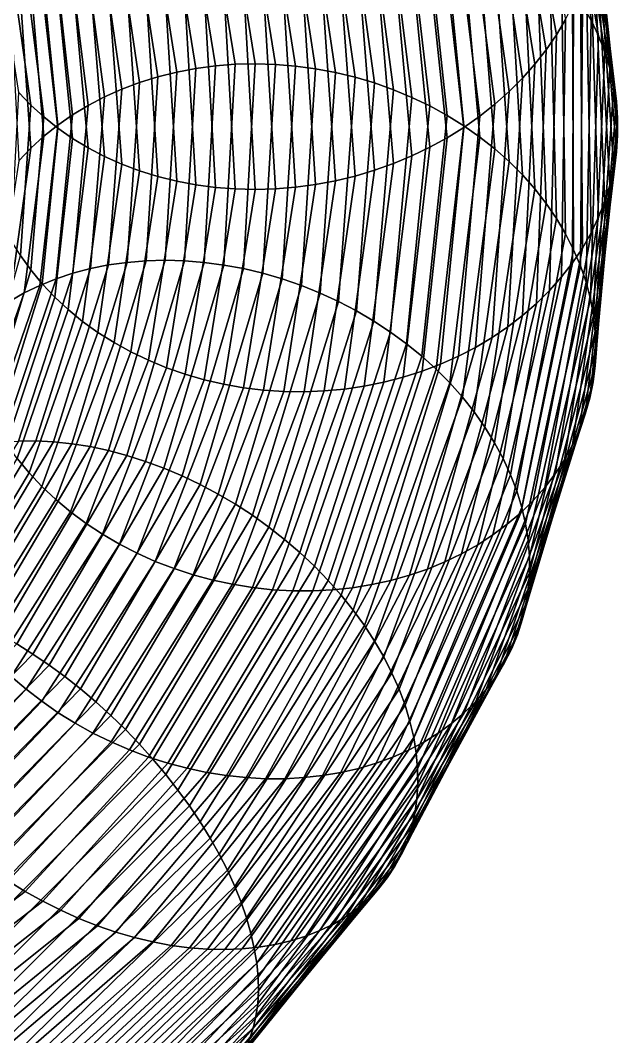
# Model space of a CAD drawing. Extents: x -10.2 to 12, y -11.5 to 11.5.
# Drawn here: x 8.25 to 12, y -5.71 to 0.67 of the extents above; entities that cross this region are included whole.
import ezdxf

# ---------------------------------------------------------------- set-up
doc = ezdxf.new("R2010")
doc.units = 0

msp = doc.modelspace()

# ---------------------------------------------------------------- linework, layer by layer
for points in [[(11.672767, 0.673281, 2.52281), (11.615473, 0.576367, 2.58139), (11.326717, 2.184733, 4.345155), (11.365637, 2.286959, 4.280798)], [(11.832217, 0.667188, -0.444792), (11.879385, 0.569155, -0.379437), (11.607046, 2.17964, 1.480647), (11.541799, 2.265012, 1.413112)], [(11.615473, 0.576367, 2.58139), (11.55117, 0.482206, 2.637116), (11.280467, 2.083643, 4.406377), (11.326717, 2.184733, 4.345155)], [(11.879385, 0.569155, -0.379437), (11.918986, 0.468831, -0.312554), (11.665317, 2.090565, 1.54976), (11.607046, 2.17964, 1.480647)], [(11.55117, 0.482206, 2.637116), (11.480117, 0.391178, 2.689765), (11.227072, 1.984094, 4.464218), (11.280467, 2.083643, 4.406377)], [(11.918986, 0.468831, -0.312554), (11.95086, 0.366619, -0.244412), (11.716378, 1.998146, 1.620174), (11.665317, 2.090565, 1.54976)], [(11.480117, 0.391178, 2.689765), (11.402599, 0.303649, 2.739123), (11.166748, 1.886487, 4.518444), (11.227072, 1.984094, 4.464218)], [(11.95086, 0.366619, -0.244412), (11.974878, 0.26293, -0.175287), (11.760024, 1.902756, 1.691605), (11.716378, 1.998146, 1.620174)], [(11.402599, 0.303649, 2.739123), (11.318929, 0.219972, 2.784993), (11.099737, 1.791216, 4.568838), (11.166748, 1.886487, 4.518444)], [(11.974878, 0.26293, -0.175287), (11.990944, 0.158183, -0.105455), (11.796078, 1.804778, 1.763765), (11.760024, 1.902756, 1.691605)], [(11.318929, 0.219972, 2.784993), (11.229444, 0.140483, 2.82719), (11.02631, 1.698664, 4.615196), (11.099737, 1.791216, 4.568838)], [(11.990944, 0.158183, -0.105455), (11.998993, 0.052798, -0.035199), (11.824396, 1.704608, 1.836364), (11.796078, 1.804778, 1.763765)], [(9.977949, 0.380298, -3.012077), (10.103609, 0.363479, -3.017842), (9.90484, 1.66221, -1.108153), (9.778328, 1.653842, -1.102574)], [(10.103609, 0.363479, -3.017842), (10.228347, 0.340122, -3.018996), (10.031736, 1.663885, -1.10927), (9.90484, 1.66221, -1.108153)], [(10.228347, 0.340122, -3.018996), (10.351662, 0.310321, -3.015535), (10.158504, 1.65886, -1.10592), (10.031736, 1.663885, -1.10927)], [(10.351662, 0.310321, -3.015535), (10.473056, 0.274196, -3.007471), (10.284634, 1.647156, -1.098117), (10.158504, 1.65886, -1.10592)], [(11.229444, 0.140483, 2.82719), (11.134504, 0.065503, 2.865543), (10.946761, 1.609204, 4.657332), (11.02631, 1.698664, 4.615196)], [(11.998993, 0.052798, -0.035199), (11.998993, -0.052798, 0.035199), (11.844863, 1.602649, 1.909109), (11.824396, 1.704608, 1.836364)], [(9.600505, 0.390982, -2.967441), (9.725889, 0.394077, -2.986826), (9.528487, 1.617187, -1.078138), (9.406164, 1.589049, -1.059379)], [(9.725889, 0.394077, -2.986826), (9.851873, 0.390511, -3.001724), (9.652708, 1.638814, -1.092556), (9.528487, 1.617187, -1.078138)], [(9.851873, 0.390511, -3.001724), (9.977949, 0.380298, -3.012077), (9.778328, 1.653842, -1.102574), (9.652708, 1.638814, -1.092556)], [(10.473056, 0.274196, -3.007471), (10.592041, 0.231892, -2.994839), (10.409617, 1.628819, -1.085893), (10.284634, 1.647156, -1.098117)], [(10.592041, 0.231892, -2.994839), (10.708137, 0.183581, -2.977689), (10.532951, 1.603923, -1.069296), (10.409617, 1.628819, -1.085893)], [(10.708137, 0.183581, -2.977689), (10.820878, 0.129456, -2.956089), (10.654139, 1.572569, -1.048393), (10.532951, 1.603923, -1.069296)], [(11.134504, 0.065503, 2.865543), (11.034492, -0.004666, 2.899898), (10.861411, 1.523196, 4.695075), (10.946761, 1.609204, 4.657332)], [(11.998993, -0.052798, 0.035199), (11.990944, -0.158183, 0.105455), (11.857397, 1.49931, 1.981708), (11.844863, 1.602649, 1.909109)], [(9.35355, 0.364886, -2.915544), (9.476225, 0.381239, -2.943648), (9.286232, 1.554512, -1.036354), (9.169174, 1.513715, -1.009156)], [(9.476225, 0.381239, -2.943648), (9.600505, 0.390982, -2.967441), (9.406164, 1.589049, -1.059379), (9.286232, 1.554512, -1.036354)], [(10.820878, 0.129456, -2.956089), (10.929809, 0.069735, -2.930127), (10.772694, 1.534883, -1.023269), (10.654139, 1.572569, -1.048393)], [(10.929809, 0.069735, -2.930127), (11.034491, 0.004659, -2.899908), (10.888136, 1.491016, -0.994025), (10.772694, 1.534883, -1.023269)], [(9.232973, 0.341989, -2.88324), (9.35355, 0.364886, -2.915544), (9.169174, 1.513715, -1.009156), (9.055462, 1.466823, -0.977895)], [(11.034492, -0.004666, 2.899898), (10.929809, -0.069742, 2.930118), (10.770604, 1.440986, 4.728275), (10.861411, 1.523196, 4.695075)], [(11.034491, 0.004659, -2.899908), (11.134504, -0.065511, -2.865552), (11.000003, 1.441146, -0.960778), (10.888136, 1.491016, -0.994025)], [(11.990944, -0.158183, 0.105455), (11.974878, -0.26293, 0.175287), (11.861947, 1.395009, 2.053868), (11.857397, 1.49931, 1.981708)], [(9.000047, 0.276959, -2.806572), (9.11498, 0.312641, -2.846867), (8.945553, 1.414025, -0.942696), (8.83989, 1.355533, -0.903701)], [(9.11498, 0.312641, -2.846867), (9.232973, 0.341989, -2.88324), (9.055462, 1.466823, -0.977895), (8.945553, 1.414025, -0.942696)], [(10.929809, -0.069742, 2.930118), (10.820878, -0.129463, 2.95608), (10.674706, 1.362905, 4.756798), (10.770604, 1.440986, 4.728275)], [(11.134504, -0.065511, -2.865552), (11.229444, -0.140491, -2.827199), (11.107843, 1.385472, -0.923662), (11.000003, 1.441146, -0.960778)], [(8.888635, 0.235088, -2.762517), (9.000047, 0.276959, -2.806572), (8.83989, 1.355533, -0.903701), (8.738899, 1.291583, -0.861068)], [(10.820878, -0.129463, 2.95608), (10.708137, -0.183588, 2.97768), (10.574102, 1.289269, 4.780528), (10.674706, 1.362905, 4.756798)], [(11.229444, -0.140491, -2.827199), (11.318929, -0.219979, -2.785002), (11.211222, 1.32422, -0.882827), (11.107843, 1.385472, -0.923662)], [(11.974878, -0.26293, 0.175287), (11.95086, -0.366619, 0.244412), (11.858496, 1.290165, 2.125299), (11.861947, 1.395009, 2.053868)], [(8.781194, 0.187195, -2.714879), (8.888635, 0.235088, -2.762517), (8.738899, 1.291583, -0.861068), (8.642985, 1.222432, -0.814967)], [(10.708137, -0.183588, 2.97768), (10.592041, -0.231899, 2.99483), (10.469198, 1.220373, 4.799369), (10.574102, 1.289269, 4.780528)], [(11.318929, -0.219979, -2.785002), (11.402599, -0.303657, -2.739132), (11.309724, 1.257635, -0.838438), (11.211222, 1.32422, -0.882827)], [(11.95086, -0.366619, 0.244412), (11.918986, -0.468831, 0.312554), (11.847057, 1.1852, 2.195713), (11.858496, 1.290165, 2.125299)], [(8.678157, 0.133475, -2.66385), (8.781194, 0.187195, -2.714879), (8.642985, 1.222432, -0.814967), (8.552536, 1.148359, -0.765585)], [(10.592041, -0.231899, 2.99483), (10.473056, -0.274203, 3.007462), (10.360416, 1.156494, 4.813247), (10.469198, 1.220373, 4.799369)], [(11.402599, -0.303657, -2.739132), (11.480116, -0.391186, -2.689774), (11.402952, 1.185987, -0.790672), (11.309724, 1.257635, -0.838438)], [(8.318038, 0.135025, 2.430112), (8.242829, 0.214205, 2.365453), (8.096096, 1.155496, 4.107923), (8.183483, 1.09698, 4.178958)], [(8.579938, 0.074143, -2.609636), (8.678157, 0.133475, -2.66385), (8.552536, 1.148359, -0.765585), (8.467915, 1.069661, -0.71312)], [(10.473056, -0.274203, 3.007462), (10.351661, -0.310327, 3.015525), (10.248195, 1.09789, 4.822106), (10.360416, 1.156494, 4.813247)], [(11.480116, -0.391186, -2.689774), (11.55117, -0.482214, -2.637125), (11.490531, 1.109562, -0.739722), (11.402952, 1.185987, -0.790672)], [(11.918986, -0.468831, 0.312554), (11.879385, -0.569155, 0.379437), (11.827676, 1.080537, 2.264826), (11.847057, 1.1852, 2.195713)], [(8.399515, 0.060376, 2.492526), (8.318038, 0.135025, 2.430112), (8.183483, 1.09698, 4.178958), (8.276196, 1.043979, 4.247528)], [(10.351661, -0.310327, 3.015525), (10.228347, -0.340128, 3.018987), (10.132985, 1.044798, 4.825908), (10.248195, 1.09789, 4.822106)], [(11.55117, -0.482214, -2.637125), (11.615473, -0.576375, -2.581399), (11.572108, 1.02867, -0.685795), (11.490531, 1.109562, -0.739722)], [(8.486932, -0.009442, 2.552445), (8.399515, 0.060376, 2.492526), (8.276196, 1.043979, 4.247528), (8.373861, 0.996706, 4.313355)], [(8.486932, 0.009437, -2.552454), (8.579938, 0.074143, -2.609636), (8.467915, 1.069661, -0.71312), (8.389463, 0.986657, -0.657783)], [(10.228347, -0.340128, 3.018987), (10.103608, -0.363485, 3.017833), (10.015251, 0.99743, 4.824641), (10.132985, 1.044798, 4.825908)], [(11.615473, -0.576375, -2.581399), (11.672766, -0.673289, -2.522819), (11.647355, 0.943636, -0.629105), (11.572108, 1.02867, -0.685795)], [(11.879385, -0.569155, 0.379437), (11.832217, -0.667188, 0.444792), (11.800431, 0.976598, 2.332361), (11.827676, 1.080537, 2.264826)], [(8.399515, -0.06038, -2.492535), (8.486932, 0.009437, -2.552454), (8.389463, 0.986657, -0.657783), (8.317496, 0.899679, -0.599798)], [(8.579938, -0.074148, 2.609627), (8.486932, -0.009442, 2.552445), (8.373861, 0.996706, 4.313355), (8.476086, 0.955352, 4.376176)], [(10.103608, -0.363485, 3.017833), (9.977948, -0.380304, 3.012068), (9.895467, 0.955977, 4.818307), (10.015251, 0.99743, 4.824641)], [(11.832217, -0.667188, 0.444792), (11.777671, -0.762534, 0.508356), (11.765432, 0.873801, 2.398044), (11.800431, 0.976598, 2.332361)], [(8.318038, -0.135029, -2.430121), (8.399515, -0.06038, -2.492535), (8.317496, 0.899679, -0.599798), (8.252304, 0.809079, -0.539398)], [(8.678157, -0.13348, 2.663841), (8.579938, -0.074148, 2.609627), (8.476086, 0.955352, 4.376176), (8.582458, 0.920082, 4.435738)], [(8.781194, -0.187201, 2.71487), (8.678157, -0.13348, 2.663841), (8.582458, 0.920082, 4.435738), (8.69255, 0.891039, 4.491799)], [(9.851873, -0.390517, 3.001715), (9.725889, -0.394083, 2.986817), (9.651686, 0.891462, 4.790565), (9.774116, 0.920607, 4.806933)], [(9.977948, -0.380304, 3.012068), (9.851873, -0.390517, 3.001715), (9.774116, 0.920607, 4.806933), (9.895467, 0.955977, 4.818307)], [(11.672766, -0.673289, -2.522819), (11.72282, -0.772567, -2.461622), (11.715968, 0.854802, -0.569883), (11.647355, 0.943636, -0.629105)], [(8.888635, -0.235093, 2.762508), (8.781194, -0.187201, 2.71487), (8.69255, 0.891039, 4.491799), (8.805917, 0.86834, 4.544135)], [(9.000046, -0.276964, 2.806563), (8.888635, -0.235093, 2.762508), (8.805917, 0.86834, 4.544135), (8.922105, 0.852076, 4.592535)], [(9.11498, -0.312646, 2.846858), (9.000046, -0.276964, 2.806563), (8.922105, 0.852076, 4.592535), (9.040644, 0.842313, 4.636804)], [(9.232972, -0.341994, 2.883231), (9.11498, -0.312646, 2.846858), (9.040644, 0.842313, 4.636804), (9.161057, 0.83909, 4.676764)], [(9.353549, -0.364891, 2.915535), (9.232972, -0.341994, 2.883231), (9.161057, 0.83909, 4.676764), (9.28286, 0.842419, 4.712254)], [(9.476225, -0.381245, 2.943639), (9.353549, -0.364891, 2.915535), (9.28286, 0.842419, 4.712254), (9.405562, 0.852289, 4.74313)], [(9.600505, -0.390988, 2.967432), (9.476225, -0.381245, 2.943639), (9.405562, 0.852289, 4.74313), (9.528669, 0.868658, 4.769269)], [(9.725889, -0.394083, 2.986817), (9.600505, -0.390988, 2.967432), (9.528669, 0.868658, 4.769269), (9.651686, 0.891462, 4.790565)], [(11.777671, -0.762534, 0.508356), (11.715967, -0.85481, 0.569873), (11.72282, 0.772559, 2.461613), (11.765432, 0.873801, 2.398044)], [(11.72282, -0.772567, -2.461622), (11.765432, -0.873809, -2.398053), (11.777672, 0.762527, -0.508366), (11.715968, 0.854802, -0.569883)], [(8.242829, -0.214209, -2.365462), (8.318038, -0.135029, -2.430121), (8.252304, 0.809079, -0.539398), (8.19415, 0.715221, -0.476826)], [(11.715967, -0.85481, 0.569873), (11.647354, -0.943644, 0.629096), (11.672767, 0.673281, 2.52281), (11.72282, 0.772559, 2.461613)], [(11.765432, -0.873809, -2.398053), (11.80043, -0.976606, -2.33237), (11.832218, 0.66718, -0.444801), (11.777672, 0.762527, -0.508366)], [(11.647354, -0.943644, 0.629096), (11.572107, -1.028678, 0.685785), (11.615473, 0.576367, 2.58139), (11.672767, 0.673281, 2.52281)], [(11.80043, -0.976606, -2.33237), (11.827675, -1.080545, -2.264835), (11.879386, 0.569148, -0.379446), (11.832218, 0.66718, -0.444801)], [(11.572107, -1.028678, 0.685785), (11.49053, -1.10957, 0.739713), (11.55117, 0.482206, 2.637116), (11.615473, 0.576367, 2.58139)], [(11.827675, -1.080545, -2.264835), (11.847056, -1.185208, -2.195722), (11.918987, 0.468823, -0.312563), (11.879386, 0.569148, -0.379446)], [(11.49053, -1.10957, 0.739713), (11.402951, -1.185994, 0.790663), (11.480117, 0.391178, 2.689765), (11.55117, 0.482206, 2.637116)], [(11.847056, -1.185208, -2.195722), (11.858495, -1.290173, -2.125308), (11.95086, 0.366611, -0.244422), (11.918987, 0.468823, -0.312563)], [(9.405561, -0.852295, -4.743138), (9.528668, -0.868664, -4.769277), (9.600505, 0.390982, -2.967441), (9.476225, 0.381239, -2.943648)], [(9.528668, -0.868664, -4.769277), (9.651685, -0.891468, -4.790574), (9.725889, 0.394077, -2.986826), (9.600505, 0.390982, -2.967441)], [(9.651685, -0.891468, -4.790574), (9.774115, -0.920613, -4.806942), (9.851873, 0.390511, -3.001724), (9.725889, 0.394077, -2.986826)], [(9.774115, -0.920613, -4.806942), (9.895466, -0.955984, -4.818315), (9.977949, 0.380298, -3.012077), (9.851873, 0.390511, -3.001724)], [(11.402951, -1.185994, 0.790663), (11.309723, -1.257643, 0.838428), (11.402599, 0.303649, 2.739123), (11.480117, 0.391178, 2.689765)], [(9.040643, -0.842318, -4.636812), (9.161056, -0.839095, -4.676772), (9.232973, 0.341989, -2.88324), (9.11498, 0.312641, -2.846867)], [(9.161056, -0.839095, -4.676772), (9.282859, -0.842425, -4.712262), (9.35355, 0.364886, -2.915544), (9.232973, 0.341989, -2.88324)], [(9.282859, -0.842425, -4.712262), (9.405561, -0.852295, -4.743138), (9.476225, 0.381239, -2.943648), (9.35355, 0.364886, -2.915544)], [(9.895466, -0.955984, -4.818315), (10.01525, -0.997436, -4.824649), (10.103609, 0.363479, -3.017842), (9.977949, 0.380298, -3.012077)], [(10.01525, -0.997436, -4.824649), (10.132984, -1.044805, -4.825917), (10.228347, 0.340122, -3.018996), (10.103609, 0.363479, -3.017842)], [(10.132984, -1.044805, -4.825917), (10.248193, -1.097897, -4.822114), (10.351662, 0.310321, -3.015535), (10.228347, 0.340122, -3.018996)], [(11.858495, -1.290173, -2.125308), (11.861946, -1.395017, -2.053877), (11.974878, 0.262922, -0.175296), (11.95086, 0.366611, -0.244422)], [(8.805916, -0.868345, -4.544143), (8.922104, -0.852081, -4.592543), (9.000047, 0.276959, -2.806572), (8.888635, 0.235088, -2.762517)], [(8.922104, -0.852081, -4.592543), (9.040643, -0.842318, -4.636812), (9.11498, 0.312641, -2.846867), (9.000047, 0.276959, -2.806572)], [(10.248193, -1.097897, -4.822114), (10.360415, -1.156501, -4.813256), (10.473056, 0.274196, -3.007471), (10.351662, 0.310321, -3.015535)], [(10.360415, -1.156501, -4.813256), (10.469197, -1.22038, -4.799378), (10.592041, 0.231892, -2.994839), (10.473056, 0.274196, -3.007471)], [(11.309723, -1.257643, 0.838428), (11.211221, -1.324227, 0.882818), (11.318929, 0.219972, 2.784993), (11.402599, 0.303649, 2.739123)], [(11.861946, -1.395017, -2.053877), (11.857395, -1.499318, -1.981717), (11.990944, 0.158175, -0.105464), (11.974878, 0.262922, -0.175296)], [(8.252303, -0.809084, 0.539389), (8.194149, -0.715225, 0.476817), (8.242829, 0.214205, 2.365453), (8.318038, 0.135025, 2.430112)], [(8.692549, -0.891044, -4.491807), (8.805916, -0.868345, -4.544143), (8.888635, 0.235088, -2.762517), (8.781194, 0.187195, -2.714879)], [(10.469197, -1.22038, -4.799378), (10.574101, -1.289276, -4.780536), (10.708137, 0.183581, -2.977689), (10.592041, 0.231892, -2.994839)], [(11.211221, -1.324227, 0.882818), (11.107842, -1.385479, 0.923653), (11.229444, 0.140483, 2.82719), (11.318929, 0.219972, 2.784993)], [(8.317495, -0.899684, 0.599789), (8.252303, -0.809084, 0.539389), (8.318038, 0.135025, 2.430112), (8.399515, 0.060376, 2.492526)], [(8.476085, -0.955357, -4.376184), (8.582457, -0.920087, -4.435746), (8.678157, 0.133475, -2.66385), (8.579938, 0.074143, -2.609636)], [(8.582457, -0.920087, -4.435746), (8.692549, -0.891044, -4.491807), (8.781194, 0.187195, -2.714879), (8.678157, 0.133475, -2.66385)], [(10.574101, -1.289276, -4.780536), (10.674704, -1.362913, -4.756806), (10.820878, 0.129456, -2.956089), (10.708137, 0.183581, -2.977689)], [(10.674704, -1.362913, -4.756806), (10.770603, -1.440993, -4.728284), (10.929809, 0.069735, -2.930127), (10.820878, 0.129456, -2.956089)], [(11.107842, -1.385479, 0.923653), (11.000002, -1.441153, 0.960768), (11.134504, 0.065503, 2.865543), (11.229444, 0.140483, 2.82719)], [(11.857395, -1.499318, -1.981717), (11.844861, -1.602657, -1.909118), (11.998993, 0.05279, -0.035208), (11.990944, 0.158175, -0.105464)], [(8.37386, -0.996711, -4.313363), (8.476085, -0.955357, -4.376184), (8.579938, 0.074143, -2.609636), (8.486932, 0.009437, -2.552454)], [(10.770603, -1.440993, -4.728284), (10.861409, -1.523203, -4.695084), (11.034491, 0.004659, -2.899908), (10.929809, 0.069735, -2.930127)], [(11.000002, -1.441153, 0.960768), (10.888135, -1.491023, 0.994015), (11.034492, -0.004666, 2.899898), (11.134504, 0.065503, 2.865543)], [(8.276195, -1.043984, -4.247535), (8.37386, -0.996711, -4.313363), (8.486932, 0.009437, -2.552454), (8.399515, -0.06038, -2.492535)], [(8.389462, -0.986661, 0.657774), (8.317495, -0.899684, 0.599789), (8.399515, 0.060376, 2.492526), (8.486932, -0.009442, 2.552445)], [(10.861409, -1.523203, -4.695084), (10.946759, -1.609211, -4.65734), (11.134504, -0.065511, -2.865552), (11.034491, 0.004659, -2.899908)], [(11.844861, -1.602657, -1.909118), (11.824394, -1.704616, -1.836372), (11.998993, -0.052806, 0.03519), (11.998993, 0.05279, -0.035208)], [(8.183482, -1.096985, -4.178966), (8.276195, -1.043984, -4.247535), (8.399515, -0.06038, -2.492535), (8.318038, -0.135029, -2.430121)], [(8.467914, -1.069666, 0.713111), (8.389462, -0.986661, 0.657774), (8.486932, -0.009442, 2.552445), (8.579938, -0.074148, 2.609627)], [(10.888135, -1.491023, 0.994015), (10.772692, -1.53489, 1.02326), (10.929809, -0.069742, 2.930118), (11.034492, -0.004666, 2.899898)], [(11.824394, -1.704616, -1.836372), (11.796076, -1.804786, -1.763774), (11.990944, -0.158191, 0.105446), (11.998993, -0.052806, 0.03519)], [(8.552535, -1.148363, 0.765576), (8.467914, -1.069666, 0.713111), (8.579938, -0.074148, 2.609627), (8.678157, -0.13348, 2.663841)], [(10.772692, -1.53489, 1.02326), (10.654138, -1.572576, 1.048384), (10.820878, -0.129463, 2.95608), (10.929809, -0.069742, 2.930118)], [(10.946759, -1.609211, -4.65734), (11.026308, -1.698671, -4.615204), (11.229444, -0.140491, -2.827199), (11.134504, -0.065511, -2.865552)], [(8.096095, -1.155501, -4.10793), (8.183482, -1.096985, -4.178966), (8.318038, -0.135029, -2.430121), (8.242829, -0.214209, -2.365462)], [(8.642984, -1.222437, 0.814958), (8.552535, -1.148363, 0.765576), (8.678157, -0.13348, 2.663841), (8.781194, -0.187201, 2.71487)], [(8.738898, -1.291588, 0.861059), (8.642984, -1.222437, 0.814958), (8.781194, -0.187201, 2.71487), (8.888635, -0.235093, 2.762508)], [(10.53295, -1.60393, 1.069287), (10.409616, -1.628825, 1.085884), (10.592041, -0.231899, 2.99483), (10.708137, -0.183588, 2.97768)], [(10.654138, -1.572576, 1.048384), (10.53295, -1.60393, 1.069287), (10.708137, -0.183588, 2.97768), (10.820878, -0.129463, 2.95608)], [(11.026308, -1.698671, -4.615204), (11.099735, -1.791223, -4.568846), (11.318929, -0.219979, -2.785002), (11.229444, -0.140491, -2.827199)], [(11.796076, -1.804786, -1.763774), (11.760022, -1.902764, -1.691613), (11.974878, -0.262938, 0.175277), (11.990944, -0.158191, 0.105446)], [(8.839889, -1.355538, 0.903692), (8.738898, -1.291588, 0.861059), (8.888635, -0.235093, 2.762508), (9.000046, -0.276964, 2.806563)], [(10.409616, -1.628825, 1.085884), (10.284632, -1.647162, 1.098108), (10.473056, -0.274203, 3.007462), (10.592041, -0.231899, 2.99483)], [(11.099735, -1.791223, -4.568846), (11.166746, -1.886495, -4.518452), (11.402599, -0.303657, -2.739132), (11.318929, -0.219979, -2.785002)], [(8.945552, -1.41403, 0.942687), (8.839889, -1.355538, 0.903692), (9.000046, -0.276964, 2.806563), (9.11498, -0.312646, 2.846858)], [(9.055461, -1.466828, 0.977886), (8.945552, -1.41403, 0.942687), (9.11498, -0.312646, 2.846858), (9.232972, -0.341994, 2.883231)], [(10.158502, -1.658866, 1.105911), (10.031735, -1.663891, 1.109261), (10.228347, -0.340128, 3.018987), (10.351661, -0.310327, 3.015525)], [(10.284632, -1.647162, 1.098108), (10.158502, -1.658866, 1.105911), (10.351661, -0.310327, 3.015525), (10.473056, -0.274203, 3.007462)], [(11.166746, -1.886495, -4.518452), (11.22707, -1.984101, -4.464226), (11.480116, -0.391186, -2.689774), (11.402599, -0.303657, -2.739132)], [(11.760022, -1.902764, -1.691613), (11.716376, -1.998154, -1.620182), (11.950859, -0.366627, 0.244403), (11.974878, -0.262938, 0.175277)], [(9.169173, -1.51372, 1.009147), (9.055461, -1.466828, 0.977886), (9.232972, -0.341994, 2.883231), (9.353549, -0.364891, 2.915535)], [(9.286231, -1.554517, 1.036345), (9.169173, -1.51372, 1.009147), (9.353549, -0.364891, 2.915535), (9.476225, -0.381245, 2.943639)], [(9.406162, -1.589054, 1.059369), (9.286231, -1.554517, 1.036345), (9.476225, -0.381245, 2.943639), (9.600505, -0.390988, 2.967432)], [(9.778326, -1.653847, 1.102565), (9.652707, -1.63882, 1.092546), (9.851873, -0.390517, 3.001715), (9.977948, -0.380304, 3.012068)], [(9.904839, -1.662216, 1.108144), (9.778326, -1.653847, 1.102565), (9.977948, -0.380304, 3.012068), (10.103608, -0.363485, 3.017833)], [(10.031735, -1.663891, 1.109261), (9.904839, -1.662216, 1.108144), (10.103608, -0.363485, 3.017833), (10.228347, -0.340128, 3.018987)], [(11.716376, -1.998154, -1.620182), (11.665315, -2.090572, -1.549769), (11.918986, -0.468839, 0.312545), (11.950859, -0.366627, 0.244403)], [(9.528485, -1.617193, 1.078129), (9.406162, -1.589054, 1.059369), (9.600505, -0.390988, 2.967432), (9.725889, -0.394083, 2.986817)], [(9.652707, -1.63882, 1.092546), (9.528485, -1.617193, 1.078129), (9.725889, -0.394083, 2.986817), (9.851873, -0.390517, 3.001715)], [(11.22707, -1.984101, -4.464226), (11.280465, -2.08365, -4.406385), (11.55117, -0.482214, -2.637125), (11.480116, -0.391186, -2.689774)], [(11.280465, -2.08365, -4.406385), (11.326715, -2.184741, -4.345163), (11.615473, -0.576375, -2.581399), (11.55117, -0.482214, -2.637125)], [(11.665315, -2.090572, -1.549769), (11.607044, -2.179647, -1.480655), (11.879385, -0.569163, 0.379428), (11.918986, -0.468839, 0.312545)], [(11.607044, -2.179647, -1.480655), (11.541797, -2.26502, -1.413121), (11.832217, -0.667196, 0.444783), (11.879385, -0.569163, 0.379428)], [(11.326715, -2.184741, -4.345163), (11.365634, -2.286967, -4.280806), (11.672766, -0.673289, -2.522819), (11.615473, -0.576375, -2.581399)], [(11.365634, -2.286967, -4.280806), (11.397066, -2.389915, -4.213573), (11.72282, -0.772567, -2.461622), (11.672766, -0.673289, -2.522819)], [(11.541797, -2.26502, -1.413121), (11.469837, -2.346347, -1.347437), (11.777671, -0.762542, 0.508347), (11.832217, -0.667196, 0.444783)], [(11.469837, -2.346347, -1.347437), (11.391455, -2.4233, -1.283868), (11.715966, -0.854818, 0.569864), (11.777671, -0.762542, 0.508347)], [(8.050755, -1.797769, -1.252955), (8.004399, -1.697459, -1.315369), (8.252303, -0.809088, 0.53938), (8.317494, -0.899688, 0.59978)], [(11.397066, -2.389915, -4.213573), (11.420884, -2.493172, -4.143736), (11.765432, -0.873809, -2.398053), (11.72282, -0.772567, -2.461622)], [(8.240195, -1.973717, -5.942088), (8.349509, -1.972902, -6.006558), (8.692549, -0.891044, -4.491807), (8.582457, -0.920087, -4.435746)], [(8.349509, -1.972902, -6.006558), (8.4611, -1.978514, -6.066744), (8.805916, -0.868345, -4.544143), (8.692549, -0.891044, -4.491807)], [(8.4611, -1.978514, -6.066744), (8.574521, -1.990531, -6.122404), (8.922104, -0.852081, -4.592543), (8.805916, -0.868345, -4.544143)], [(8.574521, -1.990531, -6.122404), (8.689313, -2.008904, -6.173313), (9.040643, -0.842318, -4.636812), (8.922104, -0.852081, -4.592543)], [(8.689313, -2.008904, -6.173313), (8.805015, -2.03356, -6.219267), (9.161056, -0.839095, -4.676772), (9.040643, -0.842318, -4.636812)], [(8.805015, -2.03356, -6.219267), (8.92116, -2.064399, -6.260079), (9.282859, -0.842425, -4.712262), (9.161056, -0.839095, -4.676772)], [(8.92116, -2.064399, -6.260079), (9.037282, -2.101298, -6.295587), (9.405561, -0.852295, -4.743138), (9.282859, -0.842425, -4.712262)], [(9.037282, -2.101298, -6.295587), (9.152913, -2.144106, -6.325647), (9.528668, -0.868664, -4.769277), (9.405561, -0.852295, -4.743138)], [(9.152913, -2.144106, -6.325647), (9.267586, -2.192653, -6.350138), (9.651685, -0.891468, -4.790574), (9.528668, -0.868664, -4.769277)], [(9.267586, -2.192653, -6.350138), (9.380841, -2.246742, -6.368961), (9.774115, -0.920613, -4.806942), (9.651685, -0.891468, -4.790574)], [(11.391455, -2.4233, -1.283868), (11.306966, -2.49557, -1.222671), (11.647353, -0.943652, 0.629087), (11.715966, -0.854818, 0.569864)], [(11.420884, -2.493172, -4.143736), (11.436992, -2.596321, -4.071574), (11.80043, -0.976606, -2.33237), (11.765432, -0.873809, -2.398053)], [(8.030152, -1.994591, -5.801349), (8.1336, -1.980956, -5.873593), (8.476085, -0.955357, -4.376184), (8.37386, -0.996711, -4.313363)], [(8.104456, -1.895915, -1.193036), (8.050755, -1.797769, -1.252955), (8.317494, -0.899688, 0.59978), (8.389461, -0.986666, 0.657765)], [(8.1336, -1.980956, -5.873593), (8.240195, -1.973717, -5.942088), (8.582457, -0.920087, -4.435746), (8.476085, -0.955357, -4.376184)], [(9.380841, -2.246742, -6.368961), (9.492221, -2.306156, -6.38204), (9.895466, -0.955984, -4.818315), (9.774115, -0.920613, -4.806942)], [(9.492221, -2.306156, -6.38204), (9.601277, -2.370655, -6.389324), (10.01525, -0.997436, -4.824649), (9.895466, -0.955984, -4.818315)], [(11.306966, -2.49557, -1.222671), (11.216709, -2.562866, -1.164091), (11.572106, -1.028686, 0.685776), (11.647353, -0.943652, 0.629087)], [(7.930268, -2.014565, -5.725647), (8.030152, -1.994591, -5.801349), (8.37386, -0.996711, -4.313363), (8.276195, -1.043984, -4.247535)], [(8.165285, -1.9915, -1.135855), (8.104456, -1.895915, -1.193036), (8.389461, -0.986666, 0.657765), (8.467913, -1.069671, 0.713101)], [(9.601277, -2.370655, -6.389324), (9.707571, -2.439981, -6.390782), (10.132984, -1.044805, -4.825917), (10.01525, -0.997436, -4.824649)], [(11.436992, -2.596321, -4.071574), (11.445324, -2.698948, -3.997379), (11.827675, -1.080545, -2.264835), (11.80043, -0.976606, -2.33237)], [(7.83435, -2.040799, -5.646793), (7.930268, -2.014565, -5.725647), (8.276195, -1.043984, -4.247535), (8.183482, -1.096985, -4.178966)], [(8.232998, -2.084141, -1.08164), (8.165285, -1.9915, -1.135855), (8.467913, -1.069671, 0.713101), (8.552534, -1.148368, 0.765566)], [(9.707571, -2.439981, -6.390782), (9.810675, -2.513853, -6.386409), (10.248193, -1.097897, -4.822114), (10.132984, -1.044805, -4.825917)], [(11.216709, -2.562866, -1.164091), (11.121048, -2.624916, -1.108365), (11.490529, -1.109577, 0.739704), (11.572106, -1.028686, 0.685776)], [(11.445324, -2.698948, -3.997379), (11.445849, -2.800638, -3.92145), (11.847056, -1.185208, -2.195722), (11.827675, -1.080545, -2.264835)], [(9.810675, -2.513853, -6.386409), (9.910173, -2.591974, -6.376222), (10.360415, -1.156501, -4.813256), (10.248193, -1.097897, -4.822114)], [(11.121048, -2.624916, -1.108365), (11.02037, -2.681471, -1.055717), (11.40295, -1.186001, 0.790653), (11.490529, -1.109577, 0.739704)], [(8.307321, -2.173465, -1.030611), (8.232998, -2.084141, -1.08164), (8.552534, -1.148368, 0.765566), (8.642983, -1.222442, 0.814949)], [(9.910173, -2.591974, -6.376222), (10.005665, -2.67403, -6.360262), (10.469197, -1.22038, -4.799378), (10.360415, -1.156501, -4.813256)], [(11.02037, -2.681471, -1.055717), (10.915078, -2.732303, -1.006358), (11.309721, -1.25765, 0.838419), (11.40295, -1.186001, 0.790653)], [(11.445849, -2.800638, -3.92145), (11.438563, -2.900984, -3.844091), (11.858495, -1.290173, -2.125308), (11.847056, -1.185208, -2.195722)], [(8.387955, -2.259111, -0.982973), (8.307321, -2.173465, -1.030611), (8.642983, -1.222442, 0.814949), (8.738896, -1.291593, 0.861049)], [(10.005665, -2.67403, -6.360262), (10.096766, -2.75969, -6.338594), (10.574101, -1.289276, -4.780536), (10.469197, -1.22038, -4.799378)], [(10.915078, -2.732303, -1.006358), (10.805597, -2.777208, -0.960488), (11.211219, -1.324234, 0.882809), (11.309721, -1.25765, 0.838419)], [(8.474577, -2.340735, -0.938918), (8.387955, -2.259111, -0.982973), (8.738896, -1.291593, 0.861049), (8.839888, -1.355543, 0.903683)], [(10.096766, -2.75969, -6.338594), (10.183109, -2.848609, -6.311305), (10.674704, -1.362913, -4.756806), (10.574101, -1.289276, -4.780536)], [(10.805597, -2.777208, -0.960488), (10.692367, -2.816004, -0.918292), (11.10784, -1.385486, 0.923644), (11.211219, -1.324234, 0.882809)], [(11.438563, -2.900984, -3.844091), (11.423496, -2.99958, -3.765616), (11.861946, -1.395017, -2.053877), (11.858495, -1.290173, -2.125308)], [(8.566836, -2.418008, -0.898623), (8.474577, -2.340735, -0.938918), (8.839888, -1.355543, 0.903683), (8.945551, -1.414035, 0.942678)], [(10.183109, -2.848609, -6.311305), (10.264347, -2.94043, -6.278504), (10.770603, -1.440993, -4.728284), (10.674704, -1.362913, -4.756806)], [(10.692367, -2.816004, -0.918292), (10.575846, -2.848536, -0.879938), (11, -1.44116, 0.960759), (11.10784, -1.385486, 0.923644)], [(11.423496, -2.99958, -3.765616), (11.400708, -3.096029, -3.686339), (11.857395, -1.499318, -1.981717), (11.861946, -1.395017, -2.053877)], [(8.664361, -2.490619, -0.86225), (8.566836, -2.418008, -0.898623), (8.945551, -1.414035, 0.942678), (9.05546, -1.466834, 0.977876)], [(8.766761, -2.558275, -0.829947), (8.664361, -2.490619, -0.86225), (9.05546, -1.466834, 0.977876), (9.169172, -1.513726, 1.009138)], [(10.264347, -2.94043, -6.278504), (10.340153, -3.034782, -6.240325), (10.861409, -1.523203, -4.695084), (10.770603, -1.440993, -4.728284)], [(10.575846, -2.848536, -0.879938), (10.456501, -2.874672, -0.845583), (10.888133, -1.49103, 0.994006), (11, -1.44116, 0.960759)], [(8.873621, -2.620705, -0.801842), (8.766761, -2.558275, -0.829947), (9.169172, -1.513726, 1.009138), (9.286229, -1.554522, 1.036335)], [(10.456501, -2.874672, -0.845583), (10.334814, -2.894307, -0.815363), (10.772691, -1.534897, 1.023251), (10.888133, -1.49103, 0.994006)], [(10.340153, -3.034782, -6.240325), (10.410221, -3.131286, -6.19692), (10.946759, -1.609211, -4.65734), (10.861409, -1.523203, -4.695084)], [(11.400708, -3.096029, -3.686339), (11.370292, -3.189944, -3.60658), (11.844861, -1.602657, -1.909118), (11.857395, -1.499318, -1.981717)], [(8.984513, -2.677657, -0.778049), (8.873621, -2.620705, -0.801842), (9.286229, -1.554522, 1.036335), (9.406161, -1.58906, 1.05936)], [(9.09899, -2.728901, -0.758665), (8.984513, -2.677657, -0.778049), (9.406161, -1.58906, 1.05936), (9.528484, -1.617198, 1.078119)], [(10.211274, -2.907362, -0.789401), (10.086379, -2.913785, -0.767802), (10.532948, -1.603936, 1.069277), (10.654136, -1.572583, 1.048375)], [(10.334814, -2.894307, -0.815363), (10.211274, -2.907362, -0.789401), (10.654136, -1.572583, 1.048375), (10.772691, -1.534897, 1.023251)], [(9.21659, -2.774231, -0.743766), (9.09899, -2.728901, -0.758665), (9.528484, -1.617198, 1.078119), (9.652705, -1.638825, 1.092537)], [(9.33684, -2.813464, -0.733413), (9.21659, -2.774231, -0.743766), (9.652705, -1.638825, 1.092537), (9.778325, -1.653853, 1.102556)], [(9.459256, -2.846444, -0.727648), (9.33684, -2.813464, -0.733413), (9.778325, -1.653853, 1.102556), (9.904837, -1.662222, 1.108135)], [(9.834539, -2.906656, -0.738019), (9.708607, -2.893134, -0.729956), (10.158501, -1.658873, 1.105902), (10.28463, -1.647169, 1.098099)], [(9.960632, -2.913549, -0.750651), (9.834539, -2.906656, -0.738019), (10.28463, -1.647169, 1.098099), (10.409614, -1.628832, 1.085874)], [(10.086379, -2.913785, -0.767802), (9.960632, -2.913549, -0.750651), (10.409614, -1.628832, 1.085874), (10.532948, -1.603936, 1.069277)], [(10.410221, -3.131286, -6.19692), (10.47427, -3.229553, -6.148464), (11.026308, -1.698671, -4.615204), (10.946759, -1.609211, -4.65734)], [(11.370292, -3.189944, -3.60658), (11.332369, -3.280945, -3.526661), (11.824394, -1.704616, -1.836372), (11.844861, -1.602657, -1.909118)], [(9.583345, -2.873036, -0.726494), (9.459256, -2.846444, -0.727648), (9.904837, -1.662222, 1.108135), (10.031733, -1.663897, 1.109252)], [(9.708607, -2.893134, -0.729956), (9.583345, -2.873036, -0.726494), (10.031733, -1.663897, 1.109252), (10.158501, -1.658873, 1.105902)], [(10.47427, -3.229553, -6.148464), (10.532041, -3.329187, -6.095152), (11.099735, -1.791223, -4.568846), (11.026308, -1.698671, -4.615204)], [(11.332369, -3.280945, -3.526661), (11.287093, -3.368667, -3.446902), (11.796076, -1.804786, -1.763774), (11.824394, -1.704616, -1.836372)], [(10.532041, -3.329187, -6.095152), (10.583301, -3.429788, -6.0372), (11.166746, -1.886495, -4.518452), (11.099735, -1.791223, -4.568846)], [(11.287093, -3.368667, -3.446902), (11.234646, -3.452757, -3.367625), (11.760022, -1.902764, -1.691613), (11.796076, -1.804786, -1.763774)], [(10.583301, -3.429788, -6.0372), (10.627845, -3.530949, -5.97484), (11.22707, -1.984101, -4.464226), (11.166746, -1.886495, -4.518452)], [(11.234646, -3.452757, -3.367625), (11.175239, -3.532875, -3.28915), (11.716376, -1.998154, -1.620182), (11.760022, -1.902764, -1.691613)], [(7.625154, -2.982147, -7.090821), (7.723094, -3.011677, -7.165937), (8.349509, -1.972902, -6.006558), (8.240195, -1.973717, -5.942088)], [(7.723094, -3.011677, -7.165937), (7.822693, -3.047306, -7.23606), (8.4611, -1.978514, -6.066744), (8.349509, -1.972902, -6.006558)], [(7.822693, -3.047306, -7.23606), (7.923548, -3.08889, -7.30091), (8.574521, -1.990531, -6.122404), (8.4611, -1.978514, -6.066744)], [(7.923548, -3.08889, -7.30091), (8.025255, -3.136261, -7.360224), (8.689313, -2.008904, -6.173313), (8.574521, -1.990531, -6.122404)], [(8.025255, -3.136261, -7.360224), (8.127404, -3.189229, -7.413765), (8.805015, -2.03356, -6.219267), (8.689313, -2.008904, -6.173313)], [(8.127404, -3.189229, -7.413765), (8.229583, -3.247581, -7.461316), (8.92116, -2.064399, -6.260079), (8.805015, -2.03356, -6.219267)], [(10.627845, -3.530949, -5.97484), (10.665493, -3.632264, -5.908324), (11.280465, -2.08365, -4.406385), (11.22707, -1.984101, -4.464226)], [(11.175239, -3.532875, -3.28915), (11.10911, -3.608699, -3.211791), (11.665315, -2.090572, -1.549769), (11.716376, -1.998154, -1.620182)], [(7.814531, -2.997993, -2.641434), (7.757643, -2.899366, -2.697496), (8.232998, -2.084141, -1.08164), (8.307321, -2.173465, -1.030611)], [(8.229583, -3.247581, -7.461316), (8.331381, -3.31108, -7.502687), (9.037282, -2.101298, -6.295587), (8.92116, -2.064399, -6.260079)], [(8.331381, -3.31108, -7.502687), (8.432388, -3.379473, -7.53771), (9.152913, -2.144106, -6.325647), (9.037282, -2.101298, -6.295587)], [(10.665493, -3.632264, -5.908324), (10.696093, -3.733325, -5.837919), (11.326715, -2.184741, -4.345163), (11.280465, -2.08365, -4.406385)], [(11.10911, -3.608699, -3.211791), (11.036527, -3.679924, -3.135862), (11.607044, -2.179647, -1.480655), (11.665315, -2.090572, -1.549769)], [(8.432388, -3.379473, -7.53771), (8.532197, -3.452483, -7.566244), (9.267586, -2.192653, -6.350138), (9.152913, -2.144106, -6.325647)], [(7.878231, -3.094481, -2.589098), (7.814531, -2.997993, -2.641434), (8.307321, -2.173465, -1.030611), (8.387955, -2.259111, -0.982973)], [(8.532197, -3.452483, -7.566244), (8.630407, -3.529816, -7.588175), (9.380841, -2.246742, -6.368961), (9.267586, -2.192653, -6.350138)], [(10.696093, -3.733325, -5.837919), (10.719522, -3.833725, -5.763908), (11.365634, -2.286967, -4.280806), (11.326715, -2.184741, -4.345163)], [(11.036527, -3.679924, -3.135862), (10.957782, -3.746263, -3.061667), (11.541797, -2.26502, -1.413121), (11.607044, -2.179647, -1.480655)], [(7.948486, -3.188439, -2.540698), (7.878231, -3.094481, -2.589098), (8.387955, -2.259111, -0.982973), (8.474577, -2.340735, -0.938918)], [(8.630407, -3.529816, -7.588175), (8.726622, -3.611161, -7.603414), (9.492221, -2.306156, -6.38204), (9.380841, -2.246742, -6.368961)], [(10.719522, -3.833725, -5.763908), (10.735686, -3.93306, -5.686591), (11.397066, -2.389915, -4.213573), (11.365634, -2.286967, -4.280806)], [(10.957782, -3.746263, -3.061667), (10.873192, -3.807449, -2.989505), (11.469837, -2.346347, -1.347437), (11.541797, -2.26502, -1.413121)], [(8.025013, -3.279491, -2.496429), (7.948486, -3.188439, -2.540698), (8.474577, -2.340735, -0.938918), (8.566836, -2.418008, -0.898623)], [(8.726622, -3.611161, -7.603414), (8.820454, -3.696191, -7.6119), (9.601277, -2.370655, -6.389324), (9.492221, -2.306156, -6.38204)], [(10.873192, -3.807449, -2.989505), (10.783097, -3.863236, -2.919668), (11.391455, -2.4233, -1.283868), (11.469837, -2.346347, -1.347437)], [(8.107504, -3.36727, -2.456469), (8.025013, -3.279491, -2.496429), (8.566836, -2.418008, -0.898623), (8.664361, -2.490619, -0.86225)], [(8.820454, -3.696191, -7.6119), (8.911526, -3.784563, -7.613599), (9.707571, -2.439981, -6.390782), (9.601277, -2.370655, -6.389324)], [(10.783097, -3.863236, -2.919668), (10.68786, -3.913398, -2.852435), (11.306966, -2.49557, -1.222671), (11.391455, -2.4233, -1.283868)], [(10.735686, -3.93306, -5.686591), (10.74452, -4.030929, -5.606278), (11.420884, -2.493172, -4.143736), (11.397066, -2.389915, -4.213573)], [(8.911526, -3.784563, -7.613599), (8.999471, -3.87592, -7.608504), (9.810675, -2.513853, -6.386409), (9.707571, -2.439981, -6.390782)], [(8.195627, -3.451421, -2.420979), (8.107504, -3.36727, -2.456469), (8.664361, -2.490619, -0.86225), (8.766761, -2.558275, -0.829947)], [(8.999471, -3.87592, -7.608504), (9.083935, -3.969897, -7.596635), (9.910173, -2.591974, -6.376222), (9.810675, -2.513853, -6.386409)], [(10.68786, -3.913398, -2.852435), (10.587865, -3.957735, -2.788078), (11.216709, -2.562866, -1.164091), (11.306966, -2.49557, -1.222671)], [(10.74452, -4.030929, -5.606278), (10.745988, -4.126938, -5.523293), (11.436992, -2.596321, -4.071574), (11.420884, -2.493172, -4.143736)], [(8.289026, -3.531606, -2.390103), (8.195627, -3.451421, -2.420979), (8.766761, -2.558275, -0.829947), (8.873621, -2.620705, -0.801842)], [(9.083935, -3.969897, -7.596635), (9.164578, -4.066113, -7.57804), (10.005665, -2.67403, -6.360262), (9.910173, -2.591974, -6.376222)], [(10.587865, -3.957735, -2.788078), (10.483514, -3.996066, -2.726856), (11.121048, -2.624916, -1.108365), (11.216709, -2.562866, -1.164091)], [(10.745988, -4.126938, -5.523293), (10.740084, -4.220702, -5.437969), (11.445324, -2.698948, -3.997379), (11.436992, -2.596321, -4.071574)], [(8.387327, -3.607503, -2.363964), (8.289026, -3.531606, -2.390103), (8.873621, -2.620705, -0.801842), (8.984513, -2.677657, -0.778049)], [(8.490133, -3.678805, -2.342667), (8.387327, -3.607503, -2.363964), (8.984513, -2.677657, -0.778049), (9.09899, -2.728901, -0.758665)], [(9.164578, -4.066113, -7.57804), (9.241075, -4.164181, -7.552795), (10.096766, -2.75969, -6.338594), (10.005665, -2.67403, -6.360262)], [(10.483514, -3.996066, -2.726856), (10.375228, -4.028239, -2.669015), (11.02037, -2.681471, -1.055717), (11.121048, -2.624916, -1.108365)], [(8.59703, -3.745226, -2.3263), (8.490133, -3.678805, -2.342667), (9.09899, -2.728901, -0.758665), (9.21659, -2.774231, -0.743766)], [(10.263442, -4.054123, -2.614789), (10.148607, -4.073615, -2.564395), (10.805597, -2.777208, -0.960488), (10.915078, -2.732303, -1.006358)], [(10.375228, -4.028239, -2.669015), (10.263442, -4.054123, -2.614789), (10.915078, -2.732303, -1.006358), (11.02037, -2.681471, -1.055717)], [(10.740084, -4.220702, -5.437969), (10.726832, -4.311841, -5.350651), (11.445849, -2.800638, -3.92145), (11.445324, -2.698948, -3.997379)], [(8.707587, -3.806497, -2.314926), (8.59703, -3.745226, -2.3263), (9.21659, -2.774231, -0.743766), (9.33684, -2.813464, -0.733413)], [(9.241075, -4.164181, -7.552795), (9.313118, -4.263708, -7.521), (10.183109, -2.848609, -6.311305), (10.096766, -2.75969, -6.338594)], [(10.148607, -4.073615, -2.564395), (10.031185, -4.086635, -2.518037), (10.692367, -2.816004, -0.918292), (10.805597, -2.777208, -0.960488)], [(10.726832, -4.311841, -5.350651), (10.706286, -4.399991, -5.261689), (11.438563, -2.900984, -3.844091), (11.445849, -2.800638, -3.92145)], [(8.82136, -3.862374, -2.308592), (8.707587, -3.806497, -2.314926), (9.33684, -2.813464, -0.733413), (9.459256, -2.846444, -0.727648)], [(8.937891, -3.912629, -2.307324), (8.82136, -3.862374, -2.308592), (9.459256, -2.846444, -0.727648), (9.583345, -2.873036, -0.726494)], [(9.313118, -4.263708, -7.521), (9.380417, -4.364291, -7.482784), (10.264347, -2.94043, -6.278504), (10.183109, -2.848609, -6.311305)], [(9.911648, -4.093131, -2.475901), (9.790479, -4.093078, -2.438158), (10.456501, -2.874672, -0.845583), (10.575846, -2.848536, -0.879938)], [(10.031185, -4.086635, -2.518037), (9.911648, -4.093131, -2.475901), (10.575846, -2.848536, -0.879938), (10.692367, -2.816004, -0.918292)], [(9.056709, -3.957062, -2.311127), (8.937891, -3.912629, -2.307324), (9.583345, -2.873036, -0.726494), (9.708607, -2.893134, -0.729956)], [(9.177337, -3.995492, -2.319986), (9.056709, -3.957062, -2.311127), (9.708607, -2.893134, -0.729956), (9.834539, -2.906656, -0.738019)], [(9.29929, -4.027766, -2.333864), (9.177337, -3.995492, -2.319986), (9.834539, -2.906656, -0.738019), (9.960632, -2.913549, -0.750651)], [(9.422075, -4.053753, -2.352705), (9.29929, -4.027766, -2.333864), (9.960632, -2.913549, -0.750651), (10.086379, -2.913785, -0.767802)], [(9.545199, -4.073349, -2.376435), (9.422075, -4.053753, -2.352705), (10.086379, -2.913785, -0.767802), (10.211274, -2.907362, -0.789401)], [(9.668165, -4.086475, -2.404958), (9.545199, -4.073349, -2.376435), (10.211274, -2.907362, -0.789401), (10.334814, -2.894307, -0.815363)], [(9.790479, -4.093078, -2.438158), (9.668165, -4.086475, -2.404958), (10.334814, -2.894307, -0.815363), (10.456501, -2.874672, -0.845583)], [(10.706286, -4.399991, -5.261689), (10.678527, -4.484794, -5.171443), (11.423496, -2.99958, -3.765616), (11.438563, -2.900984, -3.844091)], [(9.380417, -4.364291, -7.482784), (9.442701, -4.465525, -7.4383), (10.340153, -3.034782, -6.240325), (10.264347, -2.94043, -6.278504)], [(9.442701, -4.465525, -7.4383), (9.499719, -4.567005, -7.387728), (10.410221, -3.131286, -6.19692), (10.340153, -3.034782, -6.240325)], [(10.678527, -4.484794, -5.171443), (10.643669, -4.565911, -5.080275), (11.400708, -3.096029, -3.686339), (11.423496, -2.99958, -3.765616)], [(10.643669, -4.565911, -5.080275), (10.601851, -4.643013, -4.988553), (11.370292, -3.189944, -3.60658), (11.400708, -3.096029, -3.686339)], [(9.499719, -4.567005, -7.387728), (9.551241, -4.668319, -7.331272), (10.47427, -3.229553, -6.148464), (10.410221, -3.131286, -6.19692)], [(7.201495, -4.298948, -8.238239), (7.280909, -4.386311, -8.2848), (8.331381, -3.31108, -7.502687), (8.229583, -3.247581, -7.461316)], [(9.551241, -4.668319, -7.331272), (9.597061, -4.769062, -7.269158), (10.532041, -3.329187, -6.095152), (10.47427, -3.229553, -6.148464)], [(10.601851, -4.643013, -4.988553), (10.553241, -4.715792, -4.896646), (11.332369, -3.280945, -3.526661), (11.370292, -3.189944, -3.60658)], [(7.280909, -4.386311, -8.2848), (7.360025, -4.477379, -8.324216), (8.432388, -3.379473, -7.53771), (8.331381, -3.31108, -7.502687)], [(10.553241, -4.715792, -4.896646), (10.498036, -4.783953, -4.804924), (11.287093, -3.368667, -3.446902), (11.332369, -3.280945, -3.526661)], [(7.360025, -4.477379, -8.324216), (7.438527, -4.571786, -8.356331), (8.532197, -3.452483, -7.566244), (8.432388, -3.379473, -7.53771)], [(9.597061, -4.769062, -7.269158), (9.636993, -4.868826, -7.201637), (10.583301, -3.429788, -6.0372), (10.532041, -3.329187, -6.095152)], [(10.498036, -4.783953, -4.804924), (10.436457, -4.847223, -4.713756), (11.234646, -3.452757, -3.367625), (11.287093, -3.368667, -3.446902)], [(9.636993, -4.868826, -7.201637), (9.670877, -4.96721, -7.128981), (10.627845, -3.530949, -5.97484), (10.583301, -3.429788, -6.0372)], [(7.438527, -4.571786, -8.356331), (7.516097, -4.669152, -8.381013), (8.630407, -3.529816, -7.588175), (8.532197, -3.452483, -7.566244)], [(7.606093, -4.244082, -3.589612), (7.527531, -4.150949, -3.62512), (8.195627, -3.451421, -2.420979), (8.289026, -3.531606, -2.390103)], [(10.436457, -4.847223, -4.713756), (10.368753, -4.905347, -4.62351), (11.175239, -3.532875, -3.28915), (11.234646, -3.452757, -3.367625)], [(7.516097, -4.669152, -8.381013), (7.592424, -4.769085, -8.398164), (8.726622, -3.611161, -7.603414), (8.630407, -3.529816, -7.588175)], [(7.689926, -4.334498, -3.559552), (7.606093, -4.244082, -3.589612), (8.289026, -3.531606, -2.390103), (8.387327, -3.607503, -2.363964)], [(9.670877, -4.96721, -7.128981), (9.698577, -5.063819, -7.051483), (10.665493, -3.632264, -5.908324), (10.627845, -3.530949, -5.97484)], [(10.368753, -4.905347, -4.62351), (10.295196, -4.95809, -4.534548), (11.10911, -3.608699, -3.211791), (11.175239, -3.532875, -3.28915)], [(7.592424, -4.769085, -8.398164), (7.667201, -4.871183, -8.407715), (8.820454, -3.696191, -7.6119), (8.726622, -3.611161, -7.603414)], [(7.778693, -4.421831, -3.535061), (7.689926, -4.334498, -3.559552), (8.387327, -3.607503, -2.363964), (8.490133, -3.678805, -2.342667)], [(9.698577, -5.063819, -7.051483), (9.71998, -5.158263, -6.969453), (10.696093, -3.733325, -5.837919), (10.665493, -3.632264, -5.908324)], [(10.295196, -4.95809, -4.534548), (10.216082, -5.00524, -4.44723), (11.036527, -3.679924, -3.135862), (11.10911, -3.608699, -3.211791)], [(7.667201, -4.871183, -8.407715), (7.740125, -4.975033, -8.409627), (8.911526, -3.784563, -7.613599), (8.820454, -3.696191, -7.6119)], [(7.872037, -4.505732, -3.516238), (7.778693, -4.421831, -3.535061), (8.490133, -3.678805, -2.342667), (8.59703, -3.745226, -2.3263)], [(10.216082, -5.00524, -4.44723), (10.131731, -5.046607, -4.361906), (10.957782, -3.746263, -3.061667), (11.036527, -3.679924, -3.135862)], [(7.969581, -4.58586, -3.503159), (7.872037, -4.505732, -3.516238), (8.59703, -3.745226, -2.3263), (8.707587, -3.806497, -2.314926)], [(9.71998, -5.158263, -6.969453), (9.735001, -5.250161, -6.883223), (10.719522, -3.833725, -5.763908), (10.696093, -3.733325, -5.837919)], [(10.131731, -5.046607, -4.361906), (10.042481, -5.082025, -4.278921), (10.873192, -3.807449, -2.989505), (10.957782, -3.746263, -3.061667)], [(7.740125, -4.975033, -8.409627), (7.810903, -5.080219, -8.403893), (8.999471, -3.87592, -7.608504), (8.911526, -3.784563, -7.613599)], [(8.070933, -4.661895, -3.495875), (7.969581, -4.58586, -3.503159), (8.707587, -3.806497, -2.314926), (8.82136, -3.862374, -2.308592)], [(10.042481, -5.082025, -4.278921), (9.948692, -5.111351, -4.198608), (10.783097, -3.863236, -2.919668), (10.873192, -3.807449, -2.989505)], [(7.810903, -5.080219, -8.403893), (7.879251, -5.186317, -8.390535), (9.083935, -3.969897, -7.596635), (8.999471, -3.87592, -7.608504)], [(8.175685, -4.733529, -3.494417), (8.070933, -4.661895, -3.495875), (8.82136, -3.862374, -2.308592), (8.937891, -3.912629, -2.307324)], [(9.735001, -5.250161, -6.883223), (9.743579, -5.339145, -6.79314), (10.735686, -3.93306, -5.686591), (10.719522, -3.833725, -5.763908)], [(9.948692, -5.111351, -4.198608), (9.850742, -5.134468, -4.121291), (10.68786, -3.913398, -2.852435), (10.783097, -3.863236, -2.919668)], [(8.283414, -4.800475, -3.49879), (8.175685, -4.733529, -3.494417), (8.937891, -3.912629, -2.307324), (9.056709, -3.957062, -2.311127)], [(9.743579, -5.339145, -6.79314), (9.74568, -5.424854, -6.699567), (10.74452, -4.030929, -5.606278), (10.735686, -3.93306, -5.686591)], [(9.850742, -5.134468, -4.121291), (9.749025, -5.151281, -4.04728), (10.587865, -3.957735, -2.788078), (10.68786, -3.913398, -2.852435)], [(7.879251, -5.186317, -8.390535), (7.944894, -5.292898, -8.369607), (9.164578, -4.066113, -7.57804), (9.083935, -3.969897, -7.596635)], [(8.393688, -4.862463, -3.508977), (8.283414, -4.800475, -3.49879), (9.056709, -3.957062, -2.311127), (9.177337, -3.995492, -2.319986)], [(8.506062, -4.919243, -3.524937), (8.393688, -4.862463, -3.508977), (9.177337, -3.995492, -2.319986), (9.29929, -4.027766, -2.333864)], [(9.64395, -5.161723, -3.976875), (9.535942, -5.165753, -3.910359), (10.375228, -4.028239, -2.669015), (10.483514, -3.996066, -2.726856)], [(9.749025, -5.151281, -4.04728), (9.64395, -5.161723, -3.976875), (10.483514, -3.996066, -2.726856), (10.587865, -3.957735, -2.788078)], [(7.944894, -5.292898, -8.369607), (8.007566, -5.399536, -8.341194), (9.241075, -4.164181, -7.552795), (9.164578, -4.066113, -7.57804)], [(8.620083, -4.970587, -3.546605), (8.506062, -4.919243, -3.524937), (9.29929, -4.027766, -2.333864), (9.422075, -4.053753, -2.352705)], [(8.735293, -5.016287, -3.573894), (8.620083, -4.970587, -3.546605), (9.422075, -4.053753, -2.352705), (9.545199, -4.073349, -2.376435)], [(8.851228, -5.05616, -3.606695), (8.735293, -5.016287, -3.573894), (9.545199, -4.073349, -2.376435), (9.668165, -4.086475, -2.404958)], [(9.312871, -5.154535, -3.790047), (9.198707, -5.139332, -3.736735), (10.031185, -4.086635, -2.518037), (10.148607, -4.073615, -2.564395)], [(9.425434, -5.163353, -3.847999), (9.312871, -5.154535, -3.790047), (10.148607, -4.073615, -2.564395), (10.263442, -4.054123, -2.614789)], [(9.535942, -5.165753, -3.910359), (9.425434, -5.163353, -3.847999), (10.263442, -4.054123, -2.614789), (10.375228, -4.028239, -2.669015)], [(9.74568, -5.424854, -6.699567), (9.741295, -5.506945, -6.60288), (10.745988, -4.126938, -5.523293), (10.74452, -4.030929, -5.606278)], [(8.96742, -5.090045, -3.644874), (8.851228, -5.05616, -3.606695), (9.668165, -4.086475, -2.404958), (9.790479, -4.093078, -2.438158)], [(9.083402, -5.117807, -3.68828), (8.96742, -5.090045, -3.644874), (9.790479, -4.093078, -2.438158), (9.911648, -4.093131, -2.475901)], [(9.198707, -5.139332, -3.736735), (9.083402, -5.117807, -3.68828), (9.911648, -4.093131, -2.475901), (10.031185, -4.086635, -2.518037)], [(9.741295, -5.506945, -6.60288), (9.730442, -5.585087, -6.503468), (10.740084, -4.220702, -5.437969), (10.745988, -4.126938, -5.523293)], [(8.007566, -5.399536, -8.341194), (8.067015, -5.505798, -8.30541), (9.313118, -4.263708, -7.521), (9.241075, -4.164181, -7.552795)], [(8.067015, -5.505798, -8.30541), (8.123003, -5.611259, -8.262399), (9.380417, -4.364291, -7.482784), (9.313118, -4.263708, -7.521)], [(9.730442, -5.585087, -6.503468), (9.713164, -5.658965, -6.401733), (10.726832, -4.311841, -5.350651), (10.740084, -4.220702, -5.437969)], [(9.713164, -5.658965, -6.401733), (9.689532, -5.728282, -6.298083), (10.706286, -4.399991, -5.261689), (10.726832, -4.311841, -5.350651)], [(8.123003, -5.611259, -8.262399), (8.175304, -5.715494, -8.212335), (9.442701, -4.465525, -7.4383), (9.380417, -4.364291, -7.482784)], [(9.689532, -5.728282, -6.298083), (9.65964, -5.792758, -6.192936), (10.678527, -4.484794, -5.171443), (10.706286, -4.399991, -5.261689)], [(8.175304, -5.715494, -8.212335), (8.223706, -5.818081, -8.155418), (9.499719, -4.567005, -7.387728), (9.442701, -4.465525, -7.4383)], [(9.65964, -5.792758, -6.192936), (9.623608, -5.852134, -6.086716), (10.643669, -4.565911, -5.080275), (10.678527, -4.484794, -5.171443)], [(8.223706, -5.818081, -8.155418), (8.268016, -5.91861, -8.091879), (9.551241, -4.668319, -7.331272), (9.499719, -4.567005, -7.387728)], [(9.623608, -5.852134, -6.086716), (9.581582, -5.906171, -5.97985), (10.601851, -4.643013, -4.988553), (10.643669, -4.565911, -5.080275)], [(9.581582, -5.906171, -5.97985), (9.533731, -5.954651, -5.872768), (10.553241, -4.715792, -4.896646), (10.601851, -4.643013, -4.988553)], [(8.268016, -5.91861, -8.091879), (8.308055, -6.016674, -8.021972), (9.597061, -4.769062, -7.269158), (9.551241, -4.668319, -7.331272)], [(9.533731, -5.954651, -5.872768), (9.480248, -5.997379, -5.765902), (10.498036, -4.783953, -4.804924), (10.553241, -4.715792, -4.896646)], [(7.49605, -5.399112, -4.244114), (7.403551, -5.312368, -4.239019), (8.175685, -4.733529, -3.494417), (8.283414, -4.800475, -3.49879)], [(8.308055, -6.016674, -8.021972), (8.343661, -6.111878, -7.94598), (9.636993, -4.868826, -7.201637), (9.597061, -4.769062, -7.269158)], [(9.480248, -5.997379, -5.765902), (9.421348, -6.034184, -5.659681), (10.436457, -4.847223, -4.713756), (10.498036, -4.783953, -4.804924)], [(7.591121, -5.482341, -4.255983), (7.49605, -5.399112, -4.244114), (8.283414, -4.800475, -3.49879), (8.393688, -4.862463, -3.508977)], [(9.421348, -6.034184, -5.659681), (9.357267, -6.064915, -5.554535), (10.368753, -4.905347, -4.62351), (10.436457, -4.847223, -4.713756)], [(7.688383, -5.56172, -4.274577), (7.591121, -5.482341, -4.255983), (8.393688, -4.862463, -3.508977), (8.506062, -4.919243, -3.524937)], [(8.343661, -6.111878, -7.94598), (8.374691, -6.203841, -7.864208), (9.670877, -4.96721, -7.128981), (9.636993, -4.868826, -7.201637)], [(9.357267, -6.064915, -5.554535), (9.288265, -6.089451, -5.450885), (10.295196, -4.95809, -4.534548), (10.368753, -4.905347, -4.62351)], [(7.787442, -5.636929, -4.299823), (7.688383, -5.56172, -4.274577), (8.506062, -4.919243, -3.524937), (8.620083, -4.970587, -3.546605)], [(7.887901, -5.707666, -4.331618), (7.787442, -5.636929, -4.299823), (8.620083, -4.970587, -3.546605), (8.735293, -5.016287, -3.573894)], [(8.374691, -6.203841, -7.864208), (8.401021, -6.29219, -7.776986), (9.698577, -5.063819, -7.051483), (9.670877, -4.96721, -7.128981)], [(9.288265, -6.089451, -5.450885), (9.21462, -6.107693, -5.349149), (10.216082, -5.00524, -4.44723), (10.295196, -4.95809, -4.534548)], [(7.989355, -5.773645, -4.369834), (7.887901, -5.707666, -4.331618), (8.735293, -5.016287, -3.573894), (8.851228, -5.05616, -3.606695)], [(9.21462, -6.107693, -5.349149), (9.136626, -6.119566, -5.249738), (10.131731, -5.046607, -4.361906), (10.216082, -5.00524, -4.44723)], [(8.091394, -5.834601, -4.414318), (7.989355, -5.773645, -4.369834), (8.851228, -5.05616, -3.606695), (8.96742, -5.090045, -3.644874)], [(8.19361, -5.890288, -4.464889), (8.091394, -5.834601, -4.414318), (8.96742, -5.090045, -3.644874), (9.083402, -5.117807, -3.68828)], [(8.401021, -6.29219, -7.776986), (8.422544, -6.376571, -7.684665), (9.71998, -5.158263, -6.969453), (9.698577, -5.063819, -7.051483)], [(9.054599, -6.125023, -5.153051), (8.968869, -6.124042, -5.059477), (9.948692, -5.111351, -4.198608), (10.042481, -5.082025, -4.278921)], [(9.136626, -6.119566, -5.249738), (9.054599, -6.125023, -5.153051), (10.042481, -5.082025, -4.278921), (10.131731, -5.046607, -4.361906)], [(8.295589, -5.940483, -4.521346), (8.19361, -5.890288, -4.464889), (9.083402, -5.117807, -3.68828), (9.198707, -5.139332, -3.736735)], [(8.396921, -5.984983, -4.583459), (8.295589, -5.940483, -4.521346), (9.198707, -5.139332, -3.736735), (9.312871, -5.154535, -3.790047)], [(8.497198, -6.023608, -4.65098), (8.396921, -5.984983, -4.583459), (9.312871, -5.154535, -3.790047), (9.425434, -5.163353, -3.847999)], [(8.422544, -6.376571, -7.684665), (8.439173, -6.456644, -7.587617), (9.735001, -5.250161, -6.883223), (9.71998, -5.158263, -6.969453)], [(8.596017, -6.056204, -4.723636), (8.497198, -6.023608, -4.65098), (9.425434, -5.163353, -3.847999), (9.535942, -5.165753, -3.910359)], [(8.69298, -6.08264, -4.801135), (8.596017, -6.056204, -4.723636), (9.535942, -5.165753, -3.910359), (9.64395, -5.161723, -3.976875)], [(8.787695, -6.102807, -4.883165), (8.69298, -6.08264, -4.801135), (9.64395, -5.161723, -3.976875), (9.749025, -5.151281, -4.04728)], [(8.879782, -6.116627, -4.969394), (8.787695, -6.102807, -4.883165), (9.749025, -5.151281, -4.04728), (9.850742, -5.134468, -4.121291)], [(8.968869, -6.124042, -5.059477), (8.879782, -6.116627, -4.969394), (9.850742, -5.134468, -4.121291), (9.948692, -5.111351, -4.198608)], [(8.439173, -6.456644, -7.587617), (8.450843, -6.532085, -7.486232), (9.743579, -5.339145, -6.79314), (9.735001, -5.250161, -6.883223)], [(8.450843, -6.532085, -7.486232), (8.457504, -6.602593, -7.380918), (9.74568, -5.424854, -6.699567), (9.743579, -5.339145, -6.79314)], [(8.457504, -6.602593, -7.380918), (8.459132, -6.667882, -7.272101), (9.741295, -5.506945, -6.60288), (9.74568, -5.424854, -6.699567)], [(8.459132, -6.667882, -7.272101), (8.455718, -6.727689, -7.160217), (9.730442, -5.585087, -6.503468), (9.741295, -5.506945, -6.60288)], [(8.455718, -6.727689, -7.160217), (8.447278, -6.781775, -7.045718), (9.713164, -5.658965, -6.401733), (9.730442, -5.585087, -6.503468)], [(8.447278, -6.781775, -7.045718), (8.433845, -6.82992, -6.929064), (9.689532, -5.728282, -6.298083), (9.713164, -5.658965, -6.401733)]]:
    msp.add_3dface(points)

doc.saveas('drawing.dxf')
